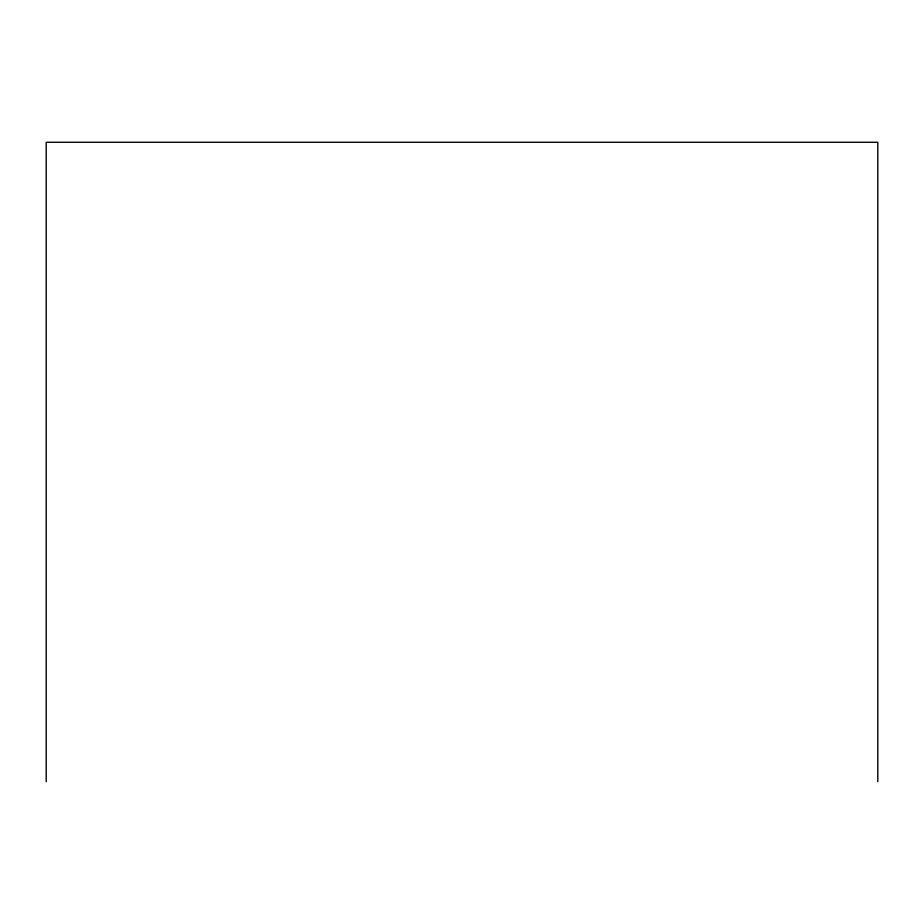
<?xml version="1.0" encoding="UTF-8"?>
<svg xmlns="http://www.w3.org/2000/svg" width="924" height="924" viewBox="0 0 924 924"><rect width="100%" height="100%" fill="white"/><g stroke="black" fill="none" stroke-linecap="round" stroke-linejoin="round"><path stroke-width="1.39" d="M877.8 781.727L877.8 142.273L46.2 142.273L46.2 781.727"/></g></svg>
